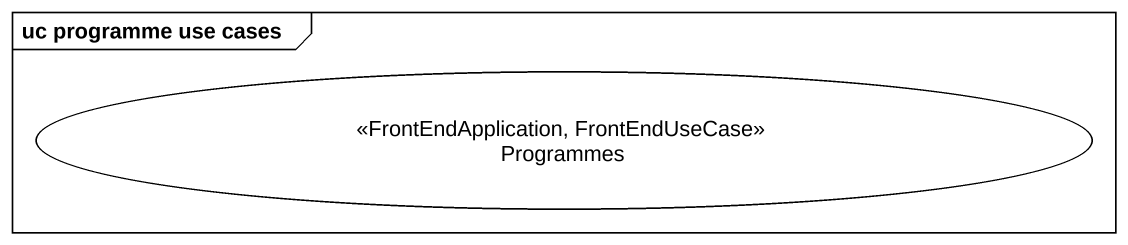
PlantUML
@startuml
mainframe uc programme use cases
usecase Programmes <<FrontEndApplication, FrontEndUseCase>>
@enduml
